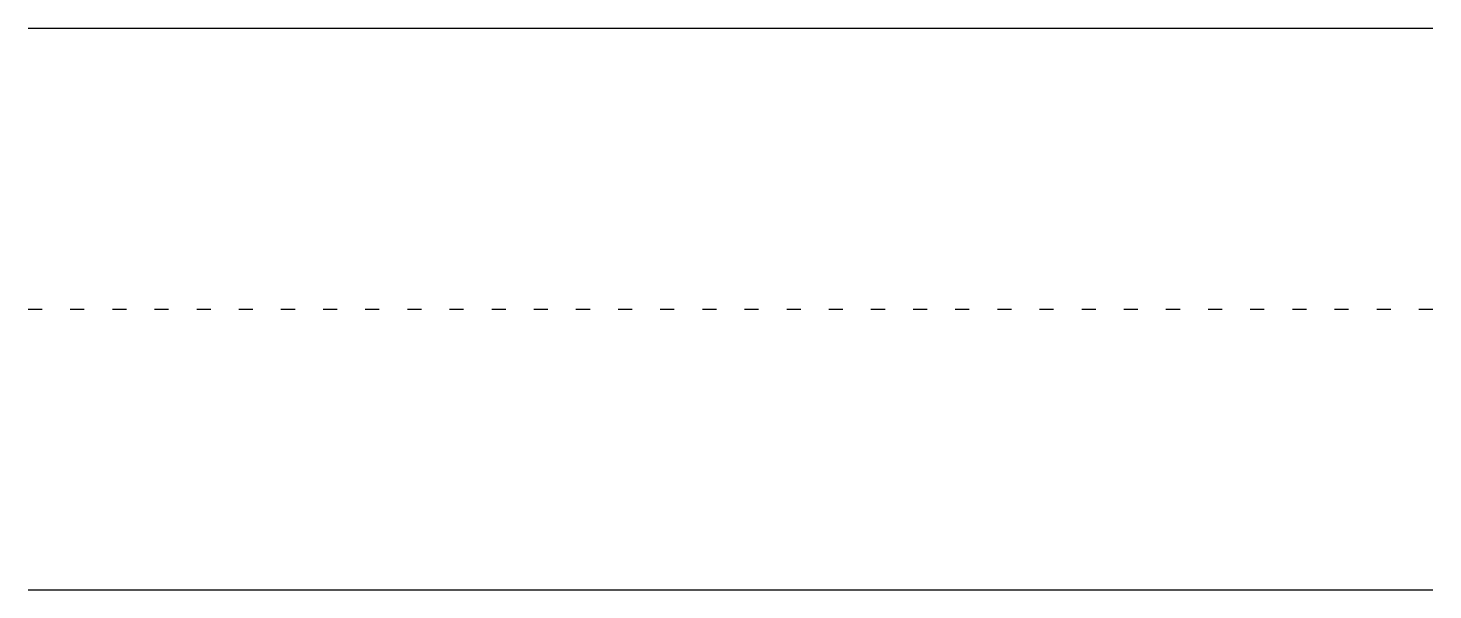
# Model space of a CAD drawing. Header units: metres. Extents: x 0 to 10, y 0 to 4.
import ezdxf

# ---------------------------------------------------------------- set-up
doc = ezdxf.new("R2010")
doc.units = ezdxf.units.M
for name, pattern in [('CUSTOM_COMPLEX', [0.5, -0.5]), ('CUSTOM_DASHDOT', [0.2, -0.1, 0, -0.1]), ('CUSTOM_DASHED', [0.25, -0.25])]:
    doc.linetypes.add(name, pattern=pattern)

msp = doc.modelspace()

# ---------------------------------------------------------------- linework, layer by layer
at = {"linetype": 'CUSTOM_COMPLEX'}
msp.add_line((0, 4), (10, 4), dxfattribs=at)
at = {"linetype": 'CUSTOM_DASHDOT'}
msp.add_line((0, 2), (10, 2), dxfattribs=at)
at = {"linetype": 'CUSTOM_DASHED'}
msp.add_line((0, 0), (10, 0), dxfattribs=at)

doc.saveas('drawing.dxf')
